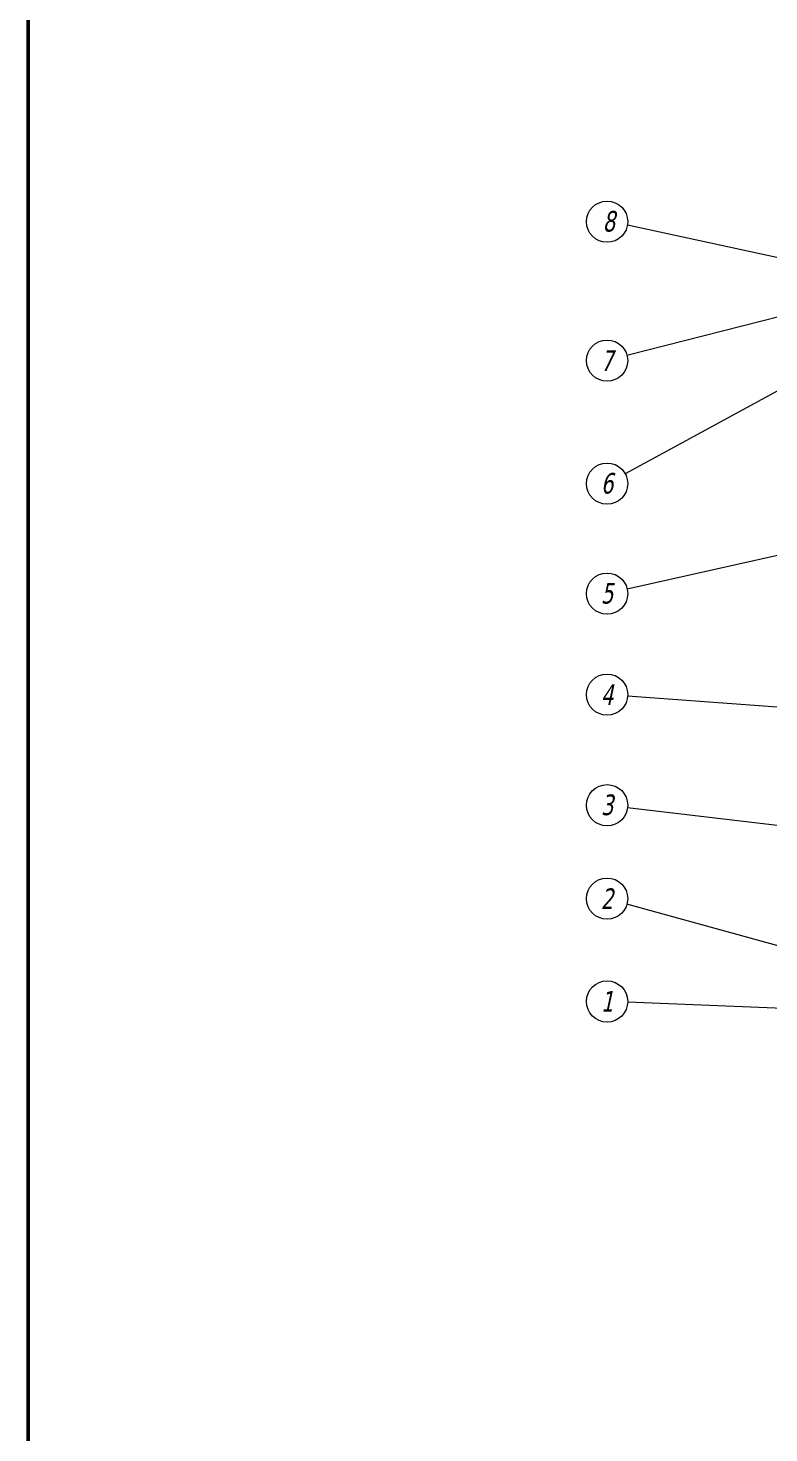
# Model space of a CAD drawing. Header units: millimetres. Extents: x 75 to 4670, y -59 to 2493.
# Drawn here: x 75 to 452, y 1261 to 1977 of the extents above; entities that cross this region are included whole.
import ezdxf

# ---------------------------------------------------------------- set-up
doc = ezdxf.new("R2010")
doc.units = ezdxf.units.MM
doc.header["$LTSCALE"] = 3
doc.layers.add('副本(1) 符号 (ISO)', color=7, linetype='Continuous', lineweight=15)
doc.layers.add('可见 (ISO)', color=7, linetype='Continuous', lineweight=50)
doc.styles.add('GB（3.5）', font='', dxfattribs={"width": 0.8})
doc.styles.get('GB（3.5）').set_extended_font_data('Tahoma', italic=True)

# ---------------------------------------------------------------- blocks, each defined once
blk = doc.blocks.new('图框 Default Border')
at = {"layer": '可见 (ISO)', "flags": 128}
blk.add_lwpolyline([(25, 10), (25, 831), (1179, 831), (1179, 10), (25, 10)], dxfattribs=at)

msp = doc.modelspace()

# ---------------------------------------------------------------- linework, layer by layer
at = {"layer": '副本(1) 符号 (ISO)'}
for p, q in [((506, 1849), (380.119, 1876.525)), ((499.475, 1840.524), (379.894, 1810.05)), ((500.504, 1816.051), (378.961, 1749.849)), ((748.716, 1773.575), (379.974, 1691.11)), ((523.884, 1625.946), (380.19, 1636.622)), ((535.956, 1561.234), (380.149, 1579.846)), ((522.451, 1491.385), (379.841, 1530.739)), ((528.485, 1474.938), (380.222, 1480.766))]:
    msp.add_line(p, q, dxfattribs=at)
for centre in [(369.758, 1878.225), (369.758, 1807.467), (369.758, 1744.836), (369.758, 1688.825), (369.758, 1637.397), (369.758, 1581.087), (369.758, 1533.522), (369.758, 1481.177)]:
    msp.add_circle(centre, 10.5, dxfattribs=at)

# ---------------------------------------------------------------- block references
at = {"xscale": 3, "yscale": 3, "zscale": 3}
msp.add_blockref('图框 Default Border', (0, 0), dxfattribs=at)

# ---------------------------------------------------------------- texts
at = {"layer": '副本(1) 符号 (ISO)', "char_height": 10.5, "attachment_point": 5, "style": 'GB（3.5）'}
for s, insert in [('8', (370.715, 1878.344)), ('7', (369.758, 1807.467)), ('6', (369.758, 1744.947)), ('5', (369.758, 1688.936)), ('4', (369.758, 1637.397)), ('3', (369.758, 1581.198)), ('2', (369.758, 1533.522)), ('1', (369.758, 1481.177))]:
    msp.add_mtext(s, dxfattribs=dict(at, insert=insert))

doc.saveas('drawing.dxf')
